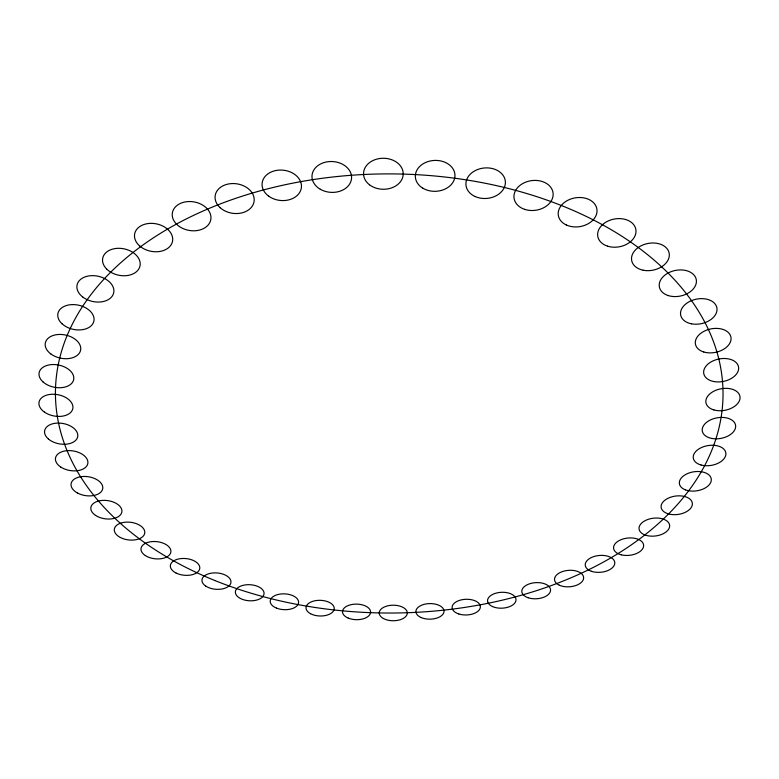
<?xml version="1.0" encoding="UTF-8"?>
<svg xmlns="http://www.w3.org/2000/svg" width="779" height="779" viewBox="0 0 779 779"><rect width="100%" height="100%" fill="white"/><g stroke="black" fill="none" stroke-linecap="round" stroke-linejoin="round"><path stroke-width="1.17" d="M106.577 268.959A19.037 13.457 11.7 0 0 138.876 268.843A19.037 13.457 11.7 0 0 118.651 248.297A19.037 13.457 11.7 0 0 106.577 268.959M82.642 296.945A18.735 12.922 12 0 0 113.403 293.858A18.735 12.922 12 0 0 90.13 275.756A18.735 12.922 12 0 0 82.642 296.945M179.443 226.562A19.504 14.46 10 0 0 210.739 219.902A19.504 14.46 10 0 0 184.613 202.043A19.504 14.46 10 0 0 179.443 226.562M140.025 246.261A19.3 13.983 11.1 0 0 172.052 242.941A19.3 13.983 11.1 0 0 148.711 223.476A19.3 13.983 11.1 0 0 140.025 246.261M268.687 196.152A19.757 15.21 6.2 0 0 301.074 189.219A19.757 15.21 6.2 0 0 275.513 170.591A19.757 15.21 6.2 0 0 268.687 196.152M220.184 207.73A19.66 14.879 8.4 0 0 253.292 204.234A19.66 14.879 8.4 0 0 230.438 183.688A19.66 14.879 8.4 0 0 220.184 207.73M369.47 184.769A19.835 15.502 0.5 0 0 402.587 177.719A19.835 15.502 0.5 0 0 378.107 158.799A19.835 15.502 0.5 0 0 369.47 184.769M320.276 189.239A19.816 15.424 3.5 0 0 351.495 178.917A19.816 15.424 3.5 0 0 323.587 162.704A19.816 15.424 3.5 0 0 320.276 189.239M475.015 196.483A19.777 15.268 -5.4 0 0 505.376 183.143A19.777 15.268 -5.4 0 0 476.582 169.949A19.777 15.268 -5.4 0 0 475.015 196.483M422.783 188.167A19.826 15.453 -2.6 0 0 454.741 177.836A19.826 15.453 -2.6 0 0 427.934 161.594A19.826 15.453 -2.6 0 0 422.783 188.167M566.372 225.004A19.543 14.567 -9.5 0 0 596.948 212.18A19.543 14.567 -9.5 0 0 569.498 199.502A19.543 14.567 -9.5 0 0 566.372 225.004M524.783 209.395A19.689 14.967 -7.7 0 0 553.119 193.445A19.689 14.967 -7.7 0 0 522.728 183.542A19.689 14.967 -7.7 0 0 524.783 209.395M643.181 270.216A19.105 13.594 -11.4 0 0 669.161 253.194A19.105 13.594 -11.4 0 0 638.868 247.079A19.105 13.594 -11.4 0 0 643.181 270.216M607.523 246.154A19.348 14.1 -10.7 0 0 636.015 230.993A19.348 14.1 -10.7 0 0 606.929 221.587A19.348 14.1 -10.7 0 0 607.523 246.154M691.392 323.801A18.472 12.503 -11.7 0 0 716.923 308.056A18.472 12.503 -11.7 0 0 687.984 302.408A18.472 12.503 -11.7 0 0 691.392 323.801M668.304 295.592A18.813 13.048 -11.7 0 0 696.426 281.453A18.813 13.048 -11.7 0 0 668.723 272.699A18.813 13.048 -11.7 0 0 668.304 295.592M713.895 381.554A17.703 11.432 -11.1 0 0 738.57 367.123A17.703 11.432 -11.1 0 0 710.964 361.953A17.703 11.432 -11.1 0 0 713.895 381.554M703.758 351.981A18.102 11.958 -11.5 0 0 731.062 338.982A18.102 11.958 -11.5 0 0 704.703 330.939A18.102 11.958 -11.5 0 0 703.758 351.981M712.025 438.489A16.885 10.458 -10 0 0 735.58 425.305A16.885 10.458 -10 0 0 709.182 420.592A16.885 10.458 -10 0 0 712.025 438.489M713.866 409.92A17.294 10.935 -10.6 0 0 740.05 398.04A17.294 10.935 -10.6 0 0 714.898 390.688A17.294 10.935 -10.6 0 0 713.866 409.92M685.335 489.835A16.106 9.63 -8.5 0 0 711.13 481.266A16.106 9.63 -8.5 0 0 689.512 472.824A16.106 9.63 -8.5 0 0 685.335 489.835M700.993 464.985A16.486 10.03 -9.3 0 0 725.901 454.118A16.486 10.03 -9.3 0 0 701.782 447.399A16.486 10.03 -9.3 0 0 700.993 464.985M645.012 534.988A15.405 8.958 -6.9 0 0 669.531 527.062A15.405 8.958 -6.9 0 0 648.459 519.262A15.405 8.958 -6.9 0 0 645.012 534.988M668.771 513.984A15.736 9.27 -7.7 0 0 692.385 503.974A15.736 9.27 -7.7 0 0 669.064 497.8A15.736 9.27 -7.7 0 0 668.771 513.984M591.358 571.26A14.83 8.433 -5.2 0 0 614.728 563.83A14.83 8.433 -5.2 0 0 593.968 556.527A14.83 8.433 -5.2 0 0 591.358 571.26M621.253 554.814A15.093 8.676 -6.1 0 0 643.629 545.495A15.093 8.676 -6.1 0 0 620.892 539.75A15.093 8.676 -6.1 0 0 621.253 554.814M528.152 597.746A14.402 8.072 -3.5 0 0 550.539 590.657A14.402 8.072 -3.5 0 0 529.876 583.705A14.402 8.072 -3.5 0 0 528.152 597.746M559.244 585.165A14.597 8.238 -4.4 0 0 583.296 579.605A14.597 8.238 -4.4 0 0 564.678 570.929A14.597 8.238 -4.4 0 0 559.244 585.165M458.782 613.959A14.139 7.848 -1.8 0 0 480.37 607.094A14.139 7.848 -1.8 0 0 459.581 600.346A14.139 7.848 -1.8 0 0 458.782 613.959M492.542 606.578A14.246 7.946 -2.6 0 0 515.786 601.232A14.246 7.946 -2.6 0 0 497.012 592.897A14.246 7.946 -2.6 0 0 492.542 606.578M383.385 618.497A14.041 7.771 0 0 0 406.852 614.943A14.041 7.771 0 0 0 389.558 605.478A14.041 7.771 0 0 0 383.385 618.497M421.235 617.591A14.071 7.8 -0.9 0 0 443.874 612.362A14.071 7.8 -0.9 0 0 424.75 604.192A14.071 7.8 -0.9 0 0 421.235 617.591M310.587 613.735A14.119 7.839 1.7 0 0 333.909 610.142A14.119 7.839 1.7 0 0 315.894 600.59A14.119 7.839 1.7 0 0 310.587 613.735M348.252 618.098A14.061 7.79 0.9 0 0 370.522 612.869A14.061 7.79 0.9 0 0 350.842 604.718A14.061 7.79 0.9 0 0 348.252 618.098M240.419 598.486A14.363 8.033 3.5 0 0 263.828 594.796A14.363 8.033 3.5 0 0 244.918 584.961A14.363 8.033 3.5 0 0 240.419 598.486M145.322 555.563A15.025 8.618 6.1 0 0 170.397 553.509A15.025 8.618 6.1 0 0 152.109 541.59A15.025 8.618 6.1 0 0 145.322 555.563M175.898 572.935A14.772 8.384 5.2 0 0 199.638 569.059A14.772 8.384 5.2 0 0 179.676 558.757A14.772 8.384 5.2 0 0 175.898 572.935M205.87 586.168A14.548 8.189 4.4 0 0 230.36 584.221A14.548 8.189 4.4 0 0 213.193 572.945A14.548 8.189 4.4 0 0 205.87 586.168M120.385 537.51A15.327 8.881 6.9 0 0 144.69 533.401A15.327 8.881 6.9 0 0 123.569 522.417A15.327 8.881 6.9 0 0 120.385 537.51M276.457 608.087A14.217 7.917 2.6 0 0 298.571 602.761A14.217 7.917 2.6 0 0 278.161 594.455A14.217 7.917 2.6 0 0 276.457 608.087M77.627 493.097A16.008 9.543 8.5 0 0 102.721 488.647A16.008 9.543 8.5 0 0 80.354 476.797A16.008 9.543 8.5 0 0 77.627 493.097M95.613 515.435A15.658 9.192 7.7 0 0 121.485 513.234A15.658 9.192 7.7 0 0 102.01 500.439A15.658 9.192 7.7 0 0 95.613 515.435M48.454 439.035A16.797 10.351 10 0 0 76.819 438.928A16.797 10.351 10 0 0 58.269 423.075A16.797 10.351 10 0 0 48.454 439.035M60.635 466.962A16.398 9.932 9.3 0 0 87.521 464.576A16.398 9.932 9.3 0 0 66.838 450.69A16.398 9.932 9.3 0 0 60.635 466.962M43.108 381.992A17.605 11.305 11.2 0 0 72.788 381.885A17.605 11.305 11.2 0 0 53.313 364.523A17.605 11.305 11.2 0 0 43.108 381.992M44.481 412.13A17.196 10.818 10.7 0 0 72.564 409.53A17.196 10.818 10.7 0 0 50.762 394.34A17.196 10.818 10.7 0 0 44.481 412.13M50.937 354.026A18.005 11.831 11.6 0 0 80.334 351.183A18.005 11.831 11.6 0 0 57.617 334.551A18.005 11.831 11.6 0 0 50.937 354.026M61.921 323.674A18.384 12.367 11.9 0 0 92.944 323.558A18.384 12.367 11.9 0 0 72.875 304.589A18.384 12.367 11.9 0 0 61.921 323.674M214.692 580.452A333.802 219.571 0.1 0 0 722.912 399.646A333.802 219.571 0.1 0 0 230.097 200.291A333.802 219.571 0.1 0 0 214.692 580.452"/></g></svg>
